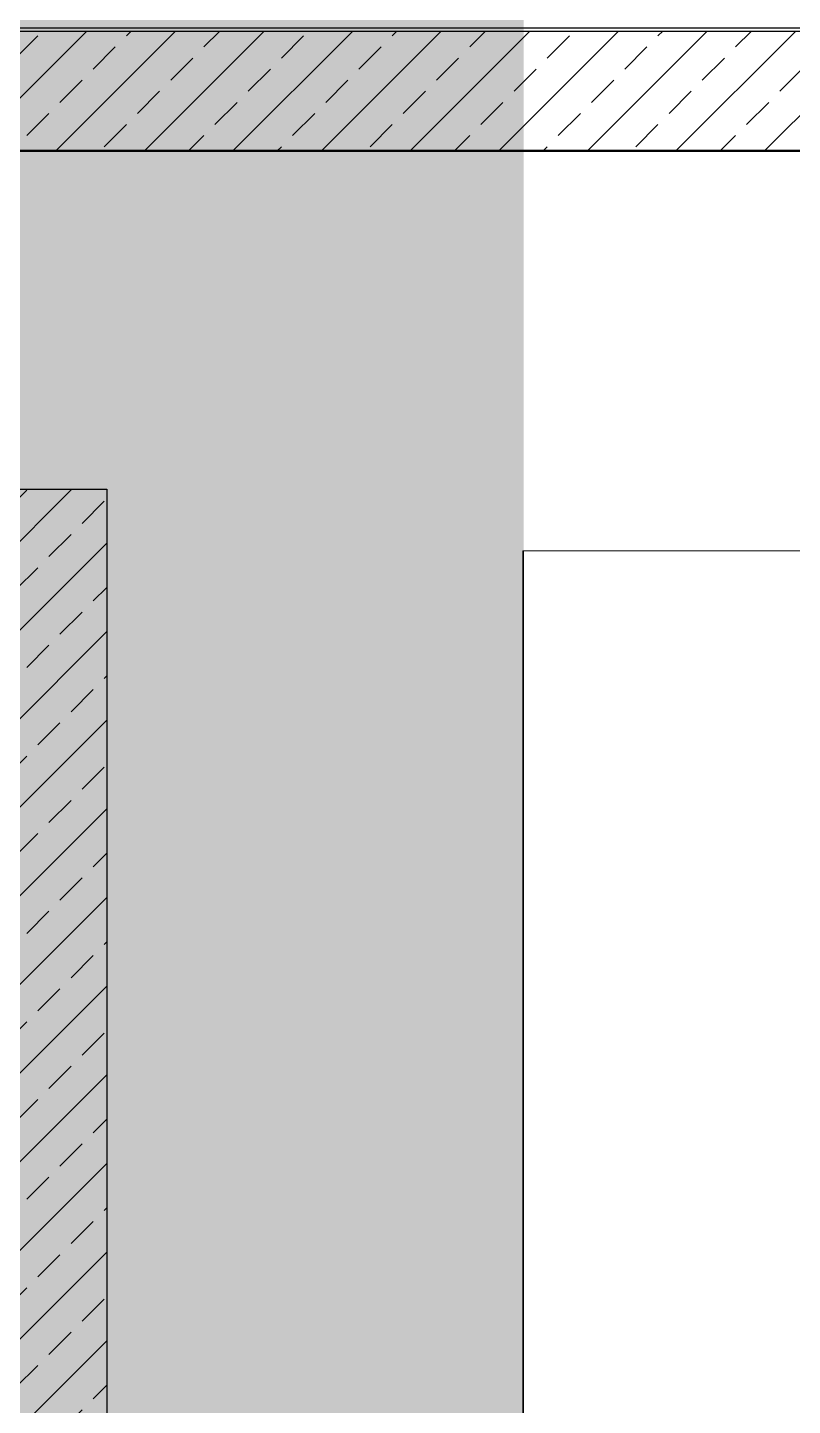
# Model space of a CAD drawing. Header units: millimetres. Extents: x 2562 to 7288, y 778 to 5635.
# Drawn here: x 6034.5 to 6189.6, y 1648.6 to 1927.8 of the extents above; entities that cross this region are included whole.
import ezdxf

# ---------------------------------------------------------------- set-up
doc = ezdxf.new("R2010")
doc.units = ezdxf.units.MM
for name, color, linetype in [('0-gnl-mevcut', 253, 'Continuous'), ('a-wall', 4, 'Continuous'), ('BH-DO-NOTLAR', 12, 'Continuous'), ('DUV-SOLİD', 251, 'Continuous')]:
    doc.layers.add(name, color=color, linetype=linetype)
for name, color, linetype, lineweight in [('x-ref_base plan 1$0$SHG-WALL-HATCH', 252, 'Continuous', 5), ('x-ref_base plan 1$0$SHG-WALLS', 6, 'Continuous', 30), ('x-ref_base plan 1$0$SHG-WALLS-EXISTING', 214, 'Continuous', 18)]:
    doc.layers.add(name, color=color, linetype=linetype, lineweight=lineweight)
pattern_1 = [(45, (-31498.619, -9036.518), (-8.980256, 8.980256), []), (45, (-31489.638, -9036.518), (-8.980256, 8.980256), [6.35, -3.175])]

# ---------------------------------------------------------------- blocks, each defined once
blk = doc.blocks.new('REINFORCEMENT')
at = {"layer": 'DUV-SOLİD'}
h = blk.add_hatch(dxfattribs=at)
h.set_pattern_fill('ANSI33', color=256, scale=2, style=0)
h.set_pattern_definition(pattern_1)
h.paths.add_polyline_path([(-27533.41, -6515.86), (-28208.88, -6515.86), (-28208.88, -6515.2), (-28414.95, -6515.2), (-28414.95, -6547.2), (-28424.95, -6547.2), (-28424.95, -6633.7), (-28355.95, -6633.7), (-28355.95, -6582.7), (-28269.95, -6582.7), (-28269.95, -6633.7), (-28244.95, -6633.7), (-28244.95, -6540.2), (-27532.53, -6540.2)])
h = blk.add_hatch(dxfattribs=at)
h.set_pattern_fill('ANSI33', color=256, scale=2, style=0)
h.set_pattern_definition(pattern_1)
h.paths.add_polyline_path([(-27829.95, -7144.2), (-27809.95, -7144.5), (-27809.95, -6608.7), (-28244.95, -6608.7), (-28244.95, -6633.7), (-27829.95, -6633.7)])
at = {"layer": 'a-wall'}
for p, q in [((-28414.95, -6515.2), (-27514.58, -6515.2)), ((-28244.95, -6540.2), (-27504.84, -6540.2)), ((-28244.95, -6608.7), (-27809.95, -6608.7)), ((-27809.95, -6608.7), (-27809.95, -7144.5))]:
    blk.add_line(p, q, dxfattribs=at)
blk = doc.blocks.new('boh')
at = {"layer": '0-gnl-mevcut'}
blk.add_blockref('REINFORCEMENT', (-22625.96, -13503.28), dxfattribs=at)
blk.add_blockref('REINFORCEMENT', (-22625.96, -13503.28), dxfattribs=at)
blk.add_blockref('REINFORCEMENT', (-22625.96, -13503.28), dxfattribs=at)

msp = doc.modelspace()

# ---------------------------------------------------------------- hatches: boundary and pattern name
at = {"layer": 'x-ref_base plan 1$0$SHG-WALL-HATCH'}
msp.add_hatch(color=256, dxfattribs=at).paths.add_polyline_path([(6135.09, 2052.16), (6376.03, 2052.16), (6375.98, 2133.33), (5590.6, 2133.34), (5590.6, 2039.61), (6030.6, 2039.61), (6030.6, 1528.8), (6025.6, 1528.8), (6025.6, 1510.11), (6087.65, 1509.66), (6135.09, 1509.66), (6135.09, 1529.87)])

# ---------------------------------------------------------------- linework, layer by layer
msp.add_lwpolyline([(6087.65, 1279.32), (6135.09, 1279.32), (6135.09, 1299.54), (6135.09, 1821.82), (6376.03, 1821.82), (6375.98, 1903), (5615.6, 1903.01), (5615.6, 1834.27), (6050.6, 1834.27), (6050.6, 1298.47), (6025.6, 1298.47), (6025.6, 1279.77), (6087.65, 1279.32)], close=True, dxfattribs=at)
at = {"layer": 'x-ref_base plan 1$0$SHG-WALLS'}
msp.add_line((5664.17, 1927.11), (7024.72, 1927.11), dxfattribs=at)
at = {"layer": 'x-ref_base plan 1$0$SHG-WALLS-EXISTING'}
for p, q in [((5615.6, 1902.77), (7024.74, 1903.19)), ((6050.6, 1834.27), (6050.6, 1298.47)), ((6134.93, 1299.54), (6134.93, 1821.82)), ((6134.93, 1821.82), (6311.91, 1821.82))]:
    msp.add_line(p, q, dxfattribs=at)

# ---------------------------------------------------------------- block references
at = {"layer": '0-gnl-mevcut'}
msp.add_blockref('REINFORCEMENT', (33860.55, 8442.97), dxfattribs=at)
msp.add_blockref('REINFORCEMENT', (33860.55, 8442.97), dxfattribs=at)
msp.add_blockref('REINFORCEMENT', (33860.55, 8442.97), dxfattribs=at)
msp.add_blockref('REINFORCEMENT', (33860.55, 8442.97), dxfattribs=at)
at = {"layer": 'BH-DO-NOTLAR'}
msp.add_blockref('boh', (56486.51, 21946.25), dxfattribs=at)

doc.saveas('drawing.dxf')
